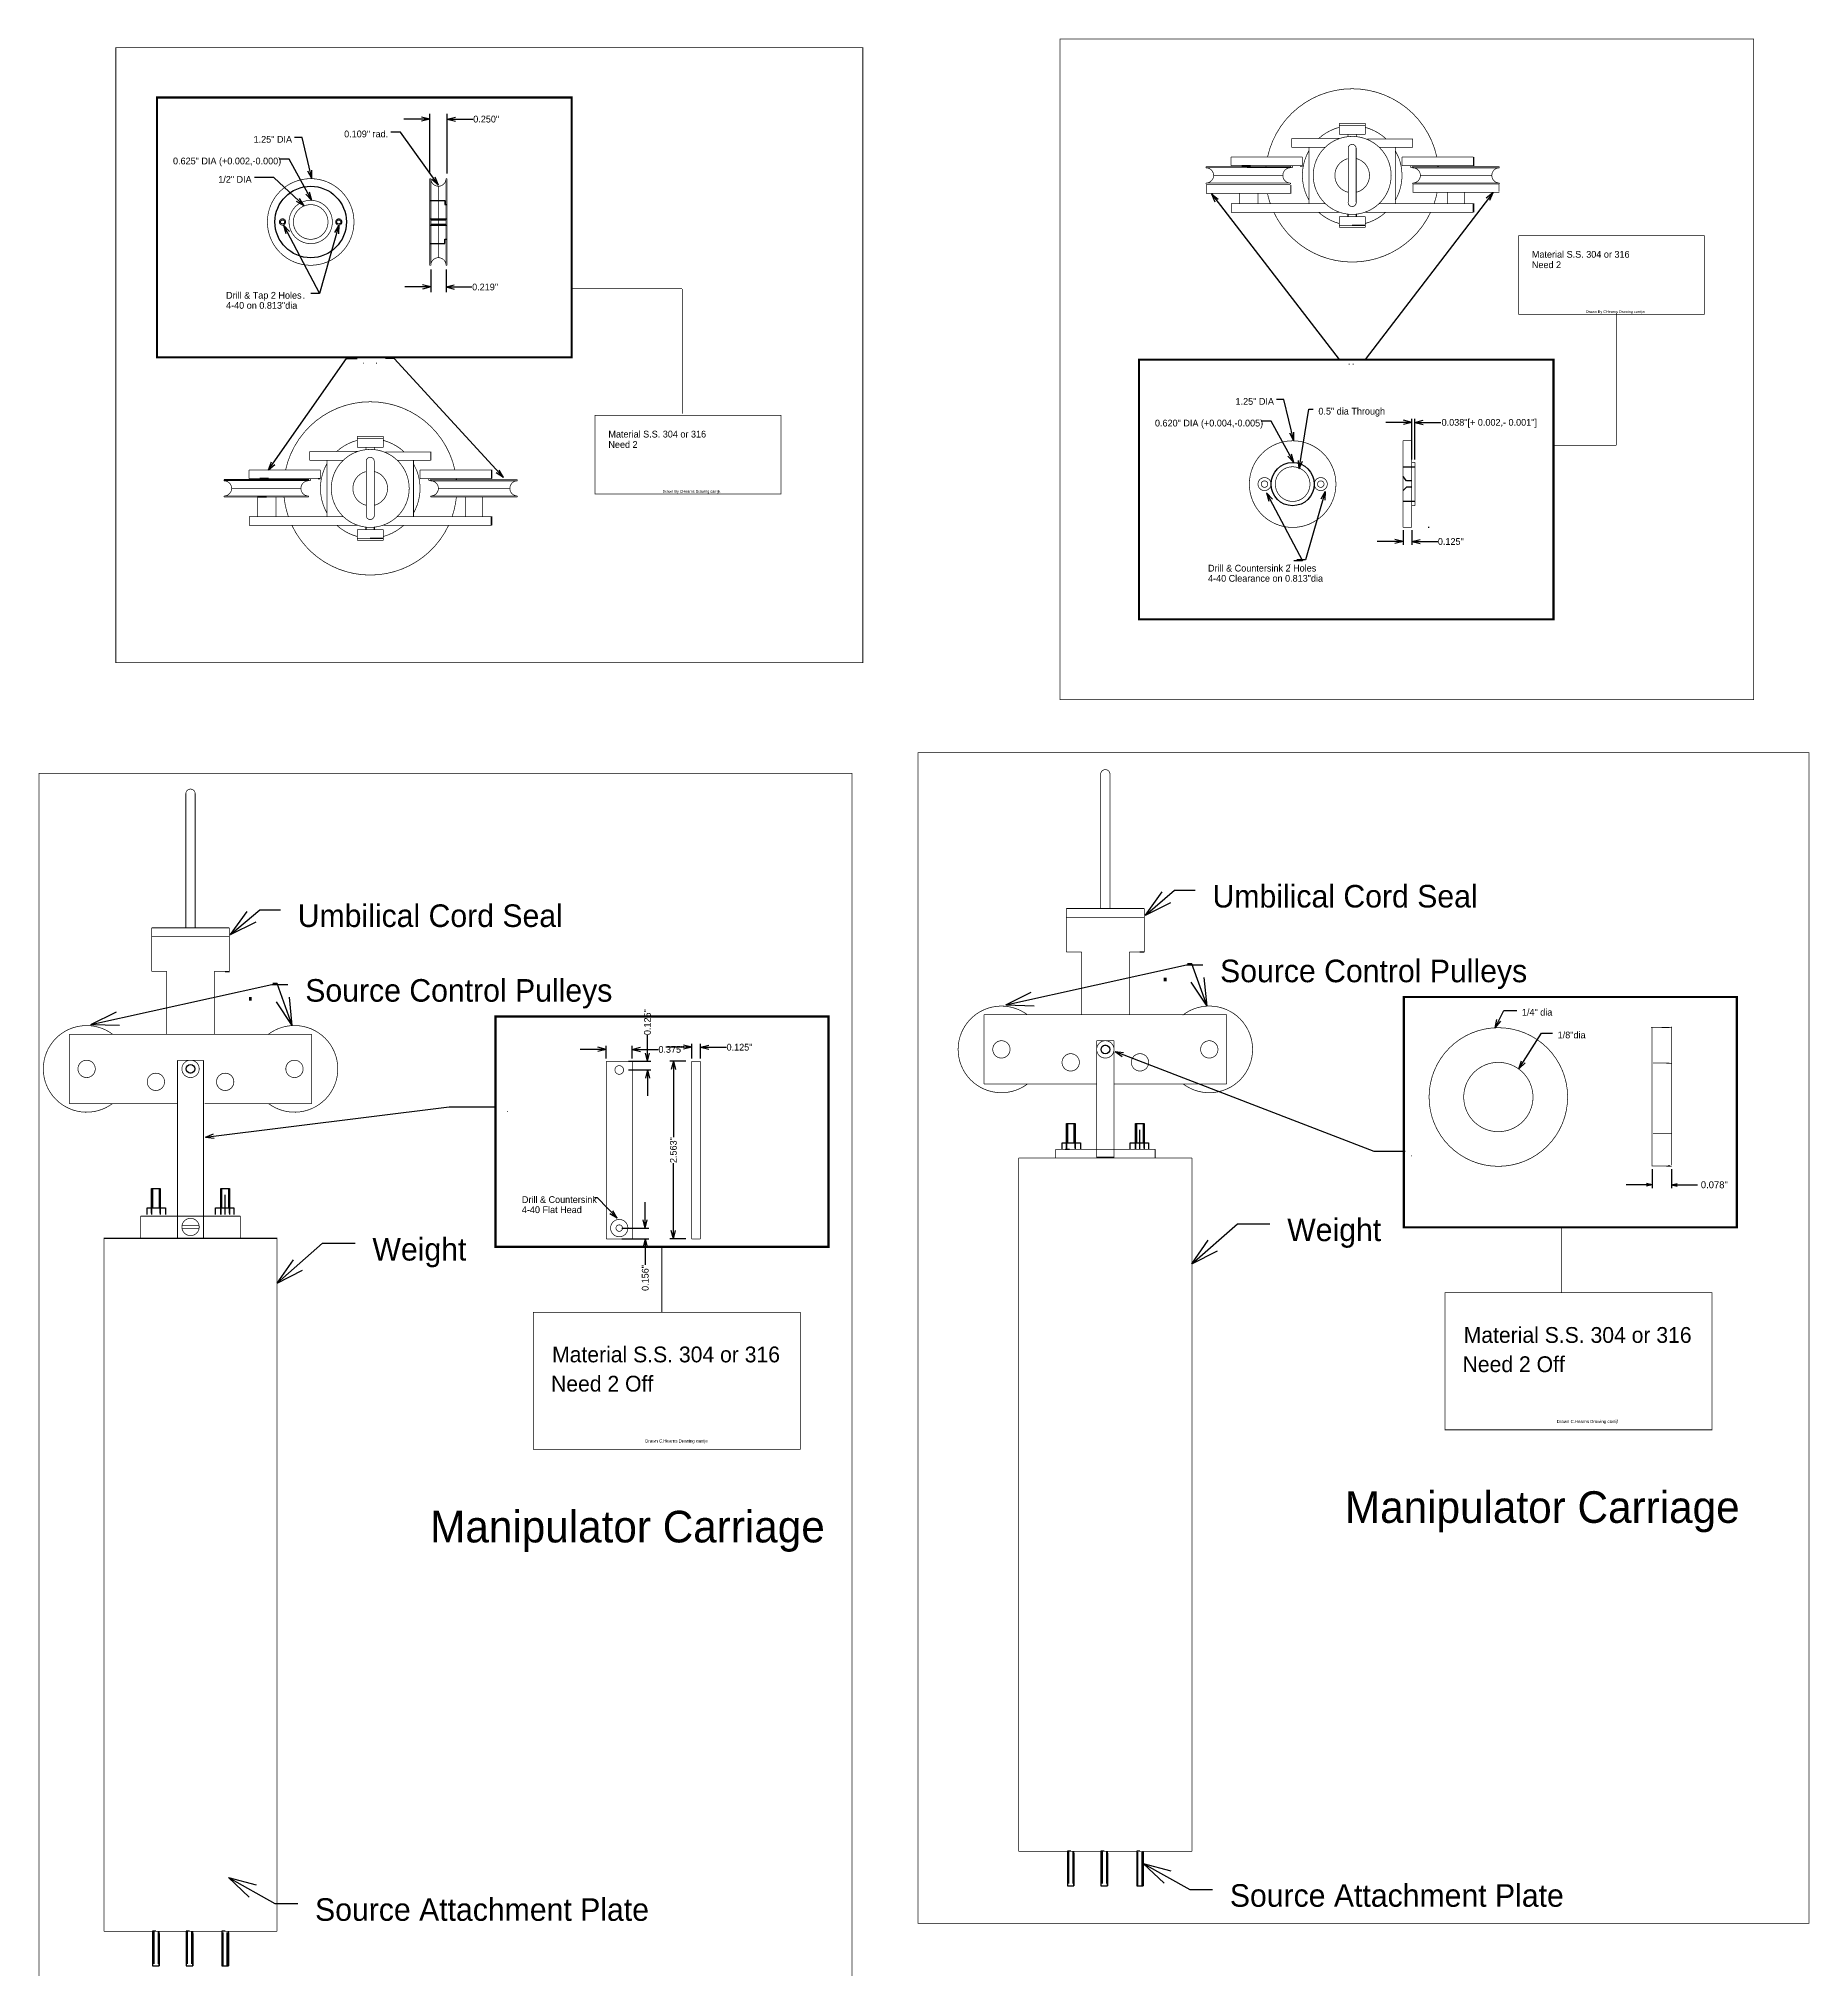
# Model space of a CAD drawing. Extents: x 6.1 to 72.1, y 39.6 to 86.4.
# Drawn here: x 6.15 to 31.71, y 58.13 to 85.99 of the extents above; entities that cross this region are included whole.
import ezdxf
from ezdxf.enums import TextEntityAlignment as Align

# ---------------------------------------------------------------- set-up
doc = ezdxf.new("R2010")
doc.units = 0
doc.linetypes.add('DOTS', pattern=[0])
doc.layers.add('LAYER01', color=7, linetype='CONTINUOUS')

# ---------------------------------------------------------------- blocks, each defined once
blk = doc.blocks.new('OPENARROW')
at = {"layer": 'LAYER01', "color": 0, "linetype": 'CONTINUOUS'}
for q in [(2, 0.5), (2, -0.5)]:
    blk.add_line((0, 0), q, dxfattribs=at)

msp = doc.modelspace()

# ---------------------------------------------------------------- linework, layer by layer
at = {"layer": 'LAYER01', "color": 0, "linetype": 'CONTINUOUS'}
for p, q in [((11.797, 84.828), (11.422, 84.828)), ((11.797, 84.044), (11.797, 84.903)), ((12.047, 84.044), (12.047, 84.903)), ((12.047, 84.828), (12.422, 84.828)), ((23.641, 84.156), (23.516, 84.156)), ((23.594, 84.141), (24.219, 84.141)), ((24.219, 84.141), (24.219, 84.126)), ((24.359, 84.156), (24.391, 84.156)), ((25.984, 84.141), (25.984, 84.125)), ((26.859, 84.281), (26.859, 84.156)), ((26.859, 83.609), (26.859, 83.484)), ((11.797, 83.297), (12.047, 83.297)), ((25.047, 83.453), (25.047, 83.422)), ((25.109, 83.297), (25.297, 83.297)), ((25.172, 83.422), (25.172, 83.453)), ((11.812, 82.659), (11.812, 82.331)), ((12.031, 82.659), (12.031, 82.331)), ((11.812, 82.406), (11.438, 82.406)), ((12.031, 82.406), (12.406, 82.406)), ((25.969, 80.453), (25.594, 80.453)), ((25.969, 79.915), (25.969, 80.503)), ((26.016, 79.915), (26.016, 80.503)), ((26.016, 80.453), (26.391, 80.453)), ((12.688, 79.766), (12.688, 79.641)), ((10.047, 79.625), (8.828, 79.625)), ((9.469, 79.641), (9.344, 79.641)), ((9.422, 79.625), (10.047, 79.625)), ((10.047, 79.625), (10.047, 79.61)), ((10.188, 79.641), (10.219, 79.641)), ((11.812, 79.625), (11.812, 79.609)), ((9.438, 79.375), (9.312, 79.375)), ((10.875, 78.938), (10.875, 78.906)), ((11, 78.906), (11, 78.938)), ((12.688, 79.094), (12.688, 78.969)), ((25.844, 78.897), (25.844, 78.684)), ((25.969, 78.897), (25.969, 78.684)), ((26.219, 78.938), (26.204, 78.938)), ((10.938, 78.781), (11.125, 78.781)), ((25.844, 78.734), (25.469, 78.734)), ((25.969, 78.734), (26.344, 78.734)), ((22.047, 72.812), (22.109, 72.812)), ((8.844, 72.531), (8.906, 72.531)), ((14.938, 71.234), (14.938, 71.609)), ((14.344, 71.406), (13.969, 71.406)), ((14.344, 71.274), (14.344, 71.456)), ((14.719, 71.274), (14.719, 71.456)), ((14.719, 71.406), (15.094, 71.406)), ((15.578, 71.438), (15.203, 71.438)), ((15.578, 71.274), (15.578, 71.487)), ((15.703, 71.274), (15.703, 71.487)), ((15.703, 71.438), (16.078, 71.438)), ((14.665, 71.234), (14.988, 71.234)), ((14.665, 71.109), (14.988, 71.109)), ((14.938, 71.109), (14.938, 70.734)), ((15.491, 71.234), (15.262, 71.234)), ((15.312, 71.234), (15.312, 70.142)), ((20.984, 70.338), (21.109, 70.338)), ((20.984, 69.979), (20.984, 70.338)), ((20.984, 70.057), (20.984, 70.338)), ((21, 70.338), (21, 70.057)), ((21.094, 70.338), (21.094, 70.057)), ((21.109, 69.979), (21.109, 70.338)), ((21.109, 70.338), (21.109, 70.057)), ((21.984, 69.963), (21.984, 70.338)), ((21.984, 69.979), (21.984, 70.338)), ((21.984, 70.338), (22.109, 70.338)), ((22, 70.057), (22, 70.338)), ((22.047, 69.963), (22.047, 70.245)), ((22.094, 70.338), (22.094, 70.057)), ((22.109, 69.979), (22.109, 70.338)), ((22.109, 70.338), (22.109, 69.963)), ((22.109, 70.338), (22.109, 69.963)), ((20.922, 69.963), (20.922, 70.057)), ((20.922, 69.963), (20.922, 70.057)), ((20.922, 70.057), (21.188, 70.057)), ((21.031, 69.963), (20.969, 69.963)), ((20.984, 70.057), (20.984, 69.963)), ((21.109, 70.057), (21.109, 69.963)), ((21.188, 70.057), (21.188, 69.963)), ((21.906, 69.963), (21.906, 70.057)), ((21.906, 69.963), (21.906, 70.057)), ((21.906, 70.057), (22.172, 70.057)), ((21.984, 70.057), (21.984, 69.963)), ((22.172, 70.057), (22.172, 69.963)), ((15.312, 68.672), (15.312, 69.764)), ((21.547, 69.844), (21.422, 69.844)), ((21.672, 69.844), (21.547, 69.844)), ((29.438, 69.679), (29.438, 69.403)), ((29.719, 69.679), (29.719, 69.403)), ((7.781, 69.042), (7.781, 69.401)), ((7.781, 69.12), (7.781, 69.401)), ((7.781, 69.401), (7.906, 69.401)), ((7.797, 69.401), (7.797, 69.12)), ((7.891, 69.401), (7.891, 69.12)), ((7.906, 69.042), (7.906, 69.401)), ((7.906, 69.401), (7.906, 69.12)), ((8.781, 69.042), (8.781, 69.401)), ((8.781, 69.026), (8.781, 69.401)), ((8.781, 69.401), (8.906, 69.401)), ((8.797, 69.12), (8.797, 69.401)), ((8.891, 69.401), (8.891, 69.12)), ((8.906, 69.401), (8.906, 69.026)), ((8.906, 69.401), (8.906, 69.026)), ((8.906, 69.042), (8.906, 69.401)), ((29.438, 69.453), (29.062, 69.453)), ((29.719, 69.453), (30.094, 69.453)), ((7.719, 69.026), (7.719, 69.12)), ((7.719, 69.026), (7.719, 69.12)), ((7.719, 69.12), (7.984, 69.12)), ((7.781, 69.12), (7.781, 69.026)), ((7.906, 69.12), (7.906, 69.026)), ((7.984, 69.12), (7.984, 69.026)), ((8.703, 69.026), (8.703, 69.12)), ((8.703, 69.026), (8.703, 69.12)), ((8.703, 69.12), (8.969, 69.12)), ((8.781, 69.12), (8.781, 69.026)), ((8.844, 69.026), (8.844, 69.307)), ((8.969, 69.12), (8.969, 69.026)), ((14.906, 68.828), (14.906, 69.203)), ((14.571, 68.828), (14.956, 68.828)), ((7.094, 68.682), (9.594, 68.682)), ((14.571, 68.672), (14.956, 68.672)), ((14.906, 68.672), (14.906, 68.297)), ((15.491, 68.672), (15.262, 68.672)), ((21.047, 59.838), (21, 59.838)), ((21, 59.838), (21, 59.338)), ((21.094, 59.338), (21.094, 59.838)), ((21.531, 59.838), (21.484, 59.838)), ((21.484, 59.838), (21.484, 59.338)), ((21.578, 59.338), (21.578, 59.838)), ((22.047, 59.838), (22, 59.838)), ((22, 59.838), (22, 59.338)), ((22.094, 59.338), (22.094, 59.838)), ((21, 59.338), (21.094, 59.338)), ((21.484, 59.338), (21.578, 59.338)), ((22, 59.338), (22.094, 59.338)), ((7.844, 58.682), (7.797, 58.682)), ((7.797, 58.682), (7.797, 58.182)), ((7.891, 58.182), (7.891, 58.682)), ((8.328, 58.682), (8.281, 58.682)), ((8.281, 58.682), (8.281, 58.182)), ((8.375, 58.182), (8.375, 58.682)), ((8.844, 58.682), (8.797, 58.682)), ((8.797, 58.682), (8.797, 58.182)), ((8.891, 58.182), (8.891, 58.682)), ((7.797, 58.182), (7.891, 58.182)), ((8.281, 58.182), (8.375, 58.182)), ((8.797, 58.182), (8.891, 58.182))]:
    msp.add_line(p, q, dxfattribs=at)
at = {"layer": 'LAYER01', "color": 0, "linetype": 'DOTS'}
for p, q in [((11.797, 83.656), (12.016, 83.656)), ((12.016, 83.656), (12.016, 83.594)), ((12.016, 83.594), (12.047, 83.594)), ((11.797, 83.391), (12.047, 83.391)), ((11.812, 83.375), (12.031, 83.375)), ((11.812, 83.312), (12.031, 83.312)), ((11.797, 83.031), (12.016, 83.031)), ((12.016, 83.031), (12.016, 83.094)), ((12.016, 83.094), (12.047, 83.094)), ((25.844, 79.812), (26.016, 79.812)), ((25.891, 79.609), (25.844, 79.672)), ((25.891, 79.516), (25.844, 79.469)), ((25.969, 79.609), (25.891, 79.609)), ((25.969, 79.516), (25.891, 79.516)), ((26.016, 79.312), (25.844, 79.312)), ((21.016, 59.838), (21.016, 59.37)), ((21.078, 59.838), (21.078, 59.37)), ((21.094, 59.37), (21.094, 59.838)), ((21.094, 59.807), (21.094, 59.338)), ((21.5, 59.838), (21.5, 59.37)), ((21.563, 59.838), (21.563, 59.37)), ((21.578, 59.37), (21.578, 59.838)), ((21.578, 59.807), (21.578, 59.338)), ((22, 59.823), (22, 59.354)), ((22.016, 59.338), (22.016, 59.823)), ((22.078, 59.338), (22.078, 59.823)), ((22.094, 59.823), (22.094, 59.338)), ((7.813, 58.682), (7.813, 58.213)), ((7.875, 58.682), (7.875, 58.213)), ((7.891, 58.213), (7.891, 58.682)), ((7.891, 58.651), (7.891, 58.182)), ((8.297, 58.682), (8.297, 58.213)), ((8.359, 58.682), (8.359, 58.213)), ((8.375, 58.213), (8.375, 58.682)), ((8.375, 58.651), (8.375, 58.182)), ((8.797, 58.667), (8.797, 58.198)), ((8.813, 58.182), (8.813, 58.667)), ((8.875, 58.182), (8.875, 58.667)), ((8.891, 58.667), (8.891, 58.182))]:
    msp.add_line(p, q, dxfattribs=at)
at = {"layer": 'LAYER01', "color": 0, "linetype": 'CONTINUOUS'}
for points, const_width in [([(7.266, 85.859), (18.047, 85.859), (18.047, 76.984), (7.266, 76.984)], 0.01), ([(20.891, 85.984), (30.906, 85.984), (30.906, 76.453), (20.891, 76.453)], 0.01), ([(7.86, 85.14), (13.843, 85.14), (13.843, 81.391), (7.86, 81.391)], 0.03), ([(27.511, 83.146), (30.192, 83.146), (30.192, 82.011), (27.511, 82.011)], 0.01), ([(22.032, 81.359), (28.015, 81.359), (28.015, 77.61), (22.032, 77.61)], 0.03), ([(14.182, 80.552), (16.864, 80.552), (16.864, 79.417), (14.182, 79.417)], 0.01), ([(18.844, 75.688), (31.703, 75.688), (31.703, 58.797), (18.844, 58.797)], 0.01), ([(6.156, 75.391), (17.891, 75.391), (17.891, 57.297), (6.156, 57.297)], 0.01), ([(25.854, 72.161), (30.661, 72.161), (30.661, 68.839), (25.854, 68.839)], 0.031), ([(12.745, 71.88), (17.552, 71.88), (17.552, 68.558), (12.745, 68.558)], 0.031), ([(26.448, 67.896), (30.302, 67.896), (30.302, 65.917), (26.448, 65.917)], 0.01), ([(13.292, 67.614), (17.146, 67.614), (17.146, 65.636), (13.292, 65.636)], 0.01)]:
    msp.add_lwpolyline(points, close=True, dxfattribs=dict(at, const_width=const_width))
at = {"layer": 'LAYER01', "color": 0, "linetype": 'CONTINUOUS', "const_width": 0.01}
for points in [[(26.331, 84.282, 0.805527), (23.888, 84.282, 0.805527)], [(24.92, 84.709, 0.119659), (24.623, 84.545, 0.119659)], [(25.594, 84.547, 0.118811), (25.298, 84.709, 0.118811)], [(25.672, 84.016, 1), (24.547, 84.016, 1), (25.672, 84.016, 1)], [(25.167, 84.406, 1), (25.052, 84.406, 1)], [(23, 83.906, 1), (23, 84.125, 1)], [(23.867, 84.157, 0.003442), (23.866, 84.14, 0.003442)], [(23.867, 84.157, 0.00344), (23.866, 84.14, 0.00344)], [(24.219, 84.126, 1), (24.219, 83.905, 1)], [(24.25, 84.141, 1), (24.219, 84.141, 1), (24.25, 84.141, 1)], [(24.484, 84.37, 0.265174), (24.486, 83.658, 0.265174)], [(25.045, 84.257, 0.774508), (25.049, 83.773, 0.774508)], [(25.17, 83.773, 0.774508), (25.174, 84.257, 0.774508)], [(25.732, 83.657, 0.228435), (25.778, 84.28, 0.228435)], [(25.984, 84.141, 1), (25.953, 84.141, 1), (25.984, 84.141, 1)], [(25.984, 83.906, 1), (25.984, 84.125, 1)], [(26.353, 84.142, 0.003129), (26.351, 84.157, 0.003129)], [(27.234, 84.125, 1), (27.234, 83.906, 1)], [(10.703, 83.344, 1), (9.453, 83.344, 1), (10.703, 83.344, 1)], [(11.812, 83.969, 1), (12.031, 83.969, 1)], [(10.391, 83.344, 1), (9.766, 83.344, 1), (10.391, 83.344, 1)], [(10.328, 83.344, 1), (9.828, 83.344, 1), (10.328, 83.344, 1)], [(23.888, 83.749, 0.028766), (23.927, 83.611, 0.028766)], [(25.051, 83.625, 1.130655), (25.166, 83.639, 1.130655)], [(26.292, 83.611, 0.031836), (26.334, 83.764, 0.031836)], [(9.719, 83.344, 1), (9.625, 83.344, 1), (9.719, 83.344, 1)], [(10.531, 83.344, 1), (10.438, 83.344, 1), (10.531, 83.344, 1)], [(23.979, 83.482, 0.633668), (26.24, 83.482, 0.633668)], [(24.626, 83.483, 0.118714), (24.922, 83.322, 0.118714)], [(25.297, 83.322, 0.119185), (25.594, 83.485, 0.119185)], [(12.031, 82.719, 1), (11.812, 82.719, 1)], [(12.159, 79.766, 0.805527), (9.716, 79.766, 0.805527)], [(11.5, 79.5, 1), (10.375, 79.5, 1), (11.5, 79.5, 1)], [(10.748, 80.193, 0.119659), (10.451, 80.03, 0.119659)], [(10.995, 79.891, 1), (10.88, 79.891, 1)], [(11.422, 80.031, 0.118811), (11.127, 80.193, 0.118811)], [(24.875, 79.562, 1), (23.625, 79.562, 1), (24.875, 79.562, 1)], [(10.312, 79.855, 0.265174), (10.314, 79.143, 0.265174)], [(10.873, 79.742, 0.774508), (10.877, 79.257, 0.774508)], [(10.998, 79.257, 0.774508), (11.002, 79.742, 0.774508)], [(11.561, 79.142, 0.228435), (11.606, 79.764, 0.228435)], [(24.5, 79.562, 1), (24, 79.562, 1), (24.5, 79.562, 1)], [(8.828, 79.391, 1), (8.828, 79.609, 1)], [(9.695, 79.641, 0.00344), (9.694, 79.624, 0.00344)], [(9.696, 79.641, 0.003442), (9.694, 79.624, 0.003442)], [(10.047, 79.61, 1), (10.047, 79.39, 1)], [(10.078, 79.625, 1), (10.047, 79.625, 1), (10.078, 79.625, 1)], [(11.812, 79.625, 1), (11.781, 79.625, 1), (11.812, 79.625, 1)], [(11.812, 79.391, 1), (11.812, 79.609, 1)], [(13.062, 79.609, 1), (13.062, 79.391, 1)], [(23.938, 79.562, 1), (23.75, 79.562, 1), (23.938, 79.562, 1)], [(23.891, 79.562, 1), (23.797, 79.562, 1), (23.891, 79.562, 1)], [(24.75, 79.562, 1), (24.562, 79.562, 1), (24.75, 79.562, 1)], [(24.703, 79.562, 1), (24.609, 79.562, 1), (24.703, 79.562, 1)], [(9.694, 79.374, 0.057238), (9.755, 79.095, 0.057238)], [(10.879, 79.109, 1.130655), (10.994, 79.124, 1.130655)], [(12.12, 79.095, 0.057552), (12.181, 79.376, 0.057552)], [(9.807, 78.966, 0.633668), (12.068, 78.966, 0.633668)], [(10.454, 78.968, 0.118714), (10.75, 78.806, 0.118714)], [(11.126, 78.806, 0.119185), (11.422, 78.969, 0.119185)], [(21.614, 75.375, 1), (21.479, 75.375, 1)], [(8.411, 75.094, 1), (8.276, 75.094, 1)], [(20.422, 71.906, 2), (20.422, 70.906, 2)], [(22.672, 70.906, 2.024873), (22.662, 71.899, 2.024873)], [(7.219, 71.625, 2), (7.219, 70.625, 2)], [(9.469, 70.625, 2.024873), (9.459, 71.618, 2.024873)], [(28.219, 70.719, 1), (26.219, 70.719, 1), (28.219, 70.719, 1)], [(20.172, 71.406, 1), (19.922, 71.406, 1), (20.172, 71.406, 1)], [(21.172, 71.219, 1), (20.922, 71.219, 1), (21.172, 71.219, 1)], [(21.672, 71.406, 1), (21.422, 71.406, 1), (21.672, 71.406, 1)], [(21.609, 71.406, 1), (21.484, 71.406, 1), (21.609, 71.406, 1)], [(22.172, 71.219, 1), (21.922, 71.219, 1), (22.172, 71.219, 1)], [(23.172, 71.406, 1), (22.922, 71.406, 1), (23.172, 71.406, 1)], [(6.969, 71.125, 1), (6.719, 71.125, 1), (6.969, 71.125, 1)], [(7.969, 70.938, 1), (7.719, 70.938, 1), (7.969, 70.938, 1)], [(8.469, 71.125, 1), (8.219, 71.125, 1), (8.469, 71.125, 1)], [(8.406, 71.125, 1), (8.281, 71.125, 1), (8.406, 71.125, 1)], [(8.969, 70.938, 1), (8.719, 70.938, 1), (8.969, 70.938, 1)], [(9.969, 71.125, 1), (9.719, 71.125, 1), (9.969, 71.125, 1)], [(14.594, 71.109, 1), (14.469, 71.109, 1), (14.594, 71.109, 1)], [(27.719, 70.719, 1), (26.719, 70.719, 1), (27.719, 70.719, 1)], [(8.469, 68.844, 1), (8.219, 68.844, 1), (8.469, 68.844, 1)], [(14.656, 68.828, 1), (14.406, 68.828, 1), (14.656, 68.828, 1)], [(14.578, 68.828, 1), (14.484, 68.828, 1), (14.578, 68.828, 1)]]:
    msp.add_lwpolyline(points, format="xyb", dxfattribs=at)
for points in [[(24.922, 84.734), (24.922, 84.766)], [(24.922, 84.766), (25.297, 84.766)], [(24.922, 84.734), (24.922, 84.609)], [(25.297, 84.734), (24.922, 84.734)], [(25.297, 84.766), (25.297, 84.734)], [(25.297, 84.609), (25.297, 84.734)], [(24.234, 84.552), (24.922, 84.552)], [(24.234, 84.422), (24.234, 84.547)], [(24.484, 84.422), (24.234, 84.422)], [(24.469, 84.422), (24.719, 84.422)], [(24.484, 83.609), (24.484, 84.422)], [(24.922, 84.609), (25.297, 84.609)], [(25.047, 84.578), (25.047, 84.609)], [(25.052, 84.406), (25.052, 83.625)], [(25.109, 84.609), (25.297, 84.609)], [(25.167, 84.406), (25.167, 83.625)], [(25.172, 84.578), (25.172, 84.609)], [(25.984, 84.542), (25.328, 84.542)], [(25.5, 84.422), (25.984, 84.422)], [(25.734, 84.422), (25.734, 83.609)], [(25.984, 84.422), (25.984, 84.547)], [(23, 84.141), (23, 84.125)], [(24.219, 84.141), (23, 84.141)], [(24.219, 84.141), (23, 84.141)], [(24.219, 84.126), (23, 84.126)], [(23.359, 84.281), (23.359, 84.156)], [(23.5, 84.281), (23.359, 84.281)], [(23.594, 84.156), (23.359, 84.156)], [(23.609, 84.156), (23.469, 84.156)], [(24.391, 84.281), (23.5, 84.281)], [(23.5, 84.156), (24.359, 84.156)], [(23.594, 84.141), (24.219, 84.141)], [(24.25, 84.156), (24.391, 84.156)], [(24.391, 84.156), (24.391, 84.281)], [(25.778, 84.28), (25.735, 84.366)], [(25.828, 84.156), (25.828, 84.281)], [(26.719, 84.281), (25.828, 84.281)], [(25.828, 84.156), (26.719, 84.156)], [(26.016, 84.141), (25.984, 84.141)], [(25.984, 84.125), (27.234, 84.125)], [(27.234, 84.141), (26.016, 84.141)], [(26.609, 84.156), (26.859, 84.156)], [(26.719, 84.281), (26.859, 84.281)], [(26.859, 84.156), (26.859, 84.281)], [(27.234, 84.141), (27.234, 84.126)], [(11.812, 83.969), (11.797, 83.969)], [(11.797, 83.969), (11.797, 82.719)], [(11.812, 83.969), (11.812, 82.734)], [(11.922, 82.828), (11.922, 83.859)], [(12.047, 83.969), (12.031, 83.969)], [(12.047, 83.938), (12.047, 83.969)], [(23, 83.891), (23, 83.906)], [(24.219, 83.905), (23, 83.905)], [(24.219, 83.886), (23, 83.886)], [(23.005, 83.875), (23.005, 83.75)], [(23.109, 84.016), (23.609, 84.016)], [(24.108, 84.016), (23.109, 84.016)], [(24.219, 83.905), (24.219, 83.891)], [(24.224, 83.875), (24.224, 83.75)], [(25.984, 83.906), (25.984, 83.891)], [(25.984, 83.906), (27.219, 83.906)], [(25.984, 83.891), (27.234, 83.891)], [(25.989, 83.891), (25.989, 83.766)], [(27.125, 84.016), (26.094, 84.016)], [(27.229, 83.781), (27.229, 83.891)], [(27.234, 83.905), (27.234, 83.891)], [(23, 83.755), (24.219, 83.755)], [(23.719, 83.609), (23.359, 83.609)], [(24.719, 83.609), (23.359, 83.609)], [(23.364, 83.609), (23.364, 83.484)], [(23.484, 83.75), (23.484, 83.641)], [(23.484, 83.672), (23.484, 83.609)], [(23.75, 83.75), (23.75, 83.641)], [(23.75, 83.672), (23.75, 83.609)], [(25.5, 83.609), (26.594, 83.609)], [(25.984, 83.771), (27.234, 83.771)], [(26.484, 83.766), (26.484, 83.641)], [(26.484, 83.766), (26.484, 83.609)], [(26.578, 83.609), (26.859, 83.609)], [(26.734, 83.766), (26.734, 83.641)], [(26.734, 83.75), (26.734, 83.609)], [(26.854, 83.484), (26.854, 83.609)], [(23.688, 83.484), (23.359, 83.484)], [(23.844, 83.484), (23.625, 83.484)], [(23.844, 83.484), (24.922, 83.484)], [(24.922, 83.422), (24.922, 83.297)], [(25.297, 83.422), (24.922, 83.422)], [(24.922, 83.297), (24.922, 83.266)], [(24.922, 83.297), (25.297, 83.297)], [(25.297, 83.484), (26.641, 83.484)], [(25.297, 83.297), (25.297, 83.422)], [(25.297, 83.266), (25.297, 83.297)], [(26.562, 83.484), (26.859, 83.484)], [(24.922, 83.266), (25.297, 83.266)], [(11.811, 82.719), (11.797, 82.719)], [(12.047, 82.719), (12.032, 82.719)], [(13.859, 82.38), (15.438, 82.38)], [(15.443, 82.375), (15.443, 80.578)], [(28.927, 82.031), (28.927, 80.125)], [(10.75, 80.25), (11.125, 80.25)], [(10.75, 80.219), (10.75, 80.25)], [(11.125, 80.25), (11.125, 80.219)], [(10.062, 80.036), (10.75, 80.036)], [(10.062, 79.906), (10.062, 80.031)], [(11.125, 80.219), (10.75, 80.219)], [(10.75, 80.219), (10.75, 80.094)], [(10.75, 80.094), (11.125, 80.094)], [(10.875, 80.062), (10.875, 80.094)], [(10.938, 80.094), (11.125, 80.094)], [(11, 80.062), (11, 80.094)], [(11.125, 80.094), (11.125, 80.219)], [(11.812, 80.026), (11.156, 80.026)], [(11.812, 79.906), (11.812, 80.031)], [(25.969, 80.188), (25.844, 80.188)], [(25.844, 80.188), (25.844, 78.938)], [(25.969, 80.188), (25.969, 78.938)], [(28.922, 80.12), (28, 80.12)], [(9.328, 79.766), (9.188, 79.766)], [(9.188, 79.766), (9.188, 79.641)], [(10.219, 79.766), (9.328, 79.766)], [(10.312, 79.906), (10.062, 79.906)], [(10.219, 79.641), (10.219, 79.766)], [(10.297, 79.906), (10.547, 79.906)], [(10.312, 79.094), (10.312, 79.906)], [(10.88, 79.891), (10.88, 79.109)], [(10.995, 79.891), (10.995, 79.109)], [(11.328, 79.906), (11.812, 79.906)], [(11.562, 79.906), (11.562, 79.094)], [(11.606, 79.764), (11.563, 79.851)], [(12.547, 79.766), (11.656, 79.766)], [(11.656, 79.641), (11.656, 79.766)], [(12.547, 79.766), (12.688, 79.766)], [(12.688, 79.641), (12.688, 79.766)], [(26.016, 79.875), (25.969, 79.875)], [(26.016, 79.25), (26.016, 79.875)], [(10.047, 79.625), (8.828, 79.625)], [(8.828, 79.625), (8.828, 79.609)], [(10.047, 79.61), (8.828, 79.61)], [(8.828, 79.375), (8.828, 79.391)], [(10.047, 79.39), (8.828, 79.39)], [(9.936, 79.5), (8.938, 79.5)], [(8.938, 79.5), (9.438, 79.5)], [(9.422, 79.641), (9.188, 79.641)], [(9.438, 79.641), (9.297, 79.641)], [(9.328, 79.641), (10.188, 79.641)], [(9.422, 79.625), (10.047, 79.625)], [(10.047, 79.39), (10.047, 79.375)], [(10.078, 79.641), (10.219, 79.641)], [(11.656, 79.641), (12.547, 79.641)], [(11.844, 79.625), (11.812, 79.625)], [(11.812, 79.609), (13.062, 79.609)], [(11.812, 79.391), (13.047, 79.391)], [(11.812, 79.391), (11.812, 79.375)], [(13.062, 79.625), (11.844, 79.625)], [(12.953, 79.5), (11.922, 79.5)], [(12.438, 79.641), (12.688, 79.641)], [(13.062, 79.625), (13.062, 79.61)], [(13.062, 79.39), (13.062, 79.375)], [(8.828, 79.375), (10.047, 79.375)], [(9.312, 79.375), (9.312, 79.125)], [(9.312, 79.156), (9.312, 79.094)], [(9.578, 79.375), (9.578, 79.125)], [(9.578, 79.156), (9.578, 79.094)], [(11.812, 79.375), (13.062, 79.375)], [(12.312, 79.375), (12.312, 79.125)], [(12.312, 79.25), (12.312, 79.094)], [(12.562, 79.375), (12.562, 79.125)], [(12.562, 79.234), (12.562, 79.094)], [(25.969, 79.25), (26.016, 79.25)], [(10.547, 79.094), (9.188, 79.094)], [(9.547, 79.094), (9.188, 79.094)], [(9.516, 78.969), (9.188, 78.969)], [(9.193, 79.094), (9.193, 78.969)], [(9.672, 78.969), (9.453, 78.969)], [(9.672, 78.969), (10.75, 78.969)], [(11.125, 78.906), (10.75, 78.906)], [(10.75, 78.906), (10.75, 78.781)], [(11.125, 78.969), (12.469, 78.969)], [(11.125, 78.781), (11.125, 78.906)], [(11.328, 79.094), (12.422, 79.094)], [(12.391, 78.969), (12.688, 78.969)], [(12.406, 79.094), (12.688, 79.094)], [(12.682, 78.969), (12.682, 79.094)], [(25.844, 78.938), (25.969, 78.938)], [(10.75, 78.781), (11.125, 78.781)], [(10.75, 78.781), (10.75, 78.75)], [(10.75, 78.75), (11.125, 78.75)], [(11.125, 78.75), (11.125, 78.781)], [(21.479, 73.438), (21.479, 75.375)], [(21.614, 75.375), (21.614, 73.438)], [(8.276, 73.156), (8.276, 75.094)], [(8.411, 75.094), (8.411, 73.156)], [(20.984, 73.442), (21.484, 73.442)], [(20.984, 73.442), (22.109, 73.442)], [(20.984, 73.438), (20.984, 73.312)], [(22.109, 73.438), (20.984, 73.438)], [(20.984, 72.812), (20.984, 73.312)], [(20.984, 73.312), (22.109, 73.312)], [(22.109, 73.312), (22.109, 73.438)], [(22.109, 72.812), (22.109, 73.312)], [(7.781, 73.161), (8.906, 73.161)], [(7.781, 73.161), (8.281, 73.161)], [(8.906, 73.156), (7.781, 73.156)], [(7.781, 73.156), (7.781, 73.031)], [(7.781, 73.031), (8.906, 73.031)], [(7.781, 72.531), (7.781, 73.031)], [(8.906, 73.031), (8.906, 73.156)], [(8.906, 72.531), (8.906, 73.031)], [(20.984, 72.812), (21.203, 72.812)], [(21.203, 72.812), (21.203, 71.906)], [(21.891, 72.812), (21.891, 71.906)], [(21.891, 72.812), (22.109, 72.812)], [(7.781, 72.531), (8, 72.531)], [(8, 72.531), (8, 71.625)], [(8.688, 72.531), (8.906, 72.531)], [(8.688, 72.531), (8.688, 71.625)], [(19.797, 71.906), (23.297, 71.906)], [(19.797, 71.906), (19.797, 70.906)], [(23.297, 71.906), (23.297, 70.906)], [(6.594, 71.625), (6.594, 70.625)], [(6.594, 71.625), (10.094, 71.625)], [(10.094, 71.625), (10.094, 70.625)], [(29.422, 71.724), (29.688, 71.724)], [(29.438, 71.719), (29.438, 69.719)], [(29.578, 71.719), (29.719, 71.719)], [(29.719, 69.734), (29.719, 71.734)], [(21.422, 71.531), (21.672, 71.531)], [(21.422, 71.406), (21.422, 71.531)], [(21.422, 69.844), (21.422, 71.406)], [(21.672, 71.531), (21.672, 69.844)], [(8.156, 68.688), (8.156, 71.25)], [(8.156, 71.25), (8.531, 71.25)], [(8.531, 71.25), (8.531, 68.688)], [(14.719, 71.234), (14.344, 71.234)], [(14.344, 71.234), (14.344, 68.672)], [(14.719, 71.234), (14.719, 68.672)], [(15.578, 71.234), (15.578, 68.672)], [(15.578, 71.234), (15.703, 71.234)], [(15.703, 71.234), (15.703, 68.672)], [(29.453, 71.208), (29.688, 71.208)], [(29.641, 71.203), (29.719, 71.203)], [(21.422, 70.906), (19.797, 70.906)], [(23.297, 70.906), (21.672, 70.906)], [(8.156, 70.625), (6.594, 70.625)], [(10.094, 70.625), (8.547, 70.625)], [(20.828, 69.963), (20.828, 69.838)], [(21.547, 69.963), (20.828, 69.963)], [(22.172, 69.963), (20.922, 69.963)], [(21.547, 69.963), (22.266, 69.963)], [(22.266, 69.963), (22.266, 69.838)], [(29.453, 70.192), (29.688, 70.192)], [(29.641, 70.188), (29.719, 70.188)], [(20.297, 69.838), (22.797, 69.838)], [(20.297, 69.838), (20.297, 64.463)], [(20.297, 59.838), (20.297, 69.776)], [(22.797, 69.838), (22.797, 64.885)], [(22.797, 69.838), (22.797, 59.838)], [(29.438, 69.724), (29.688, 69.724)], [(29.641, 69.719), (29.719, 69.719)], [(29.672, 69.734), (29.703, 69.734)], [(7.625, 69), (7.625, 68.688)], [(9.062, 69), (7.625, 69)], [(8.219, 68.864), (8.453, 68.864)], [(8.469, 68.823), (8.219, 68.823)], [(8.438, 68.864), (8.469, 68.864)], [(9.062, 68.688), (9.062, 69)], [(28.13, 68.844), (28.13, 67.891)], [(7.094, 68.682), (7.094, 63.307)], [(7.094, 58.682), (7.094, 68.62)], [(9.594, 68.682), (9.594, 58.682)], [(9.594, 68.682), (9.594, 63.728)], [(14.344, 68.672), (14.719, 68.672)], [(15.146, 68.562), (15.146, 67.609)], [(15.578, 68.672), (15.703, 68.672)], [(22.797, 59.838), (20.297, 59.838)], [(9.594, 58.682), (7.094, 58.682)]]:
    msp.add_lwpolyline(points, dxfattribs=at)
at = {"layer": 'LAYER01', "color": 0, "linetype": 'CONTINUOUS'}
for points in [[(10.094, 83.969), (9.953, 84.562), (9.844, 84.562)], [(11.922, 83.875), (11.375, 84.641), (11.234, 84.641)], [(10.094, 83.656), (9.766, 84.25), (9.625, 84.25)], [(9.984, 83.578), (9.547, 83.984), (9.266, 83.984)], [(23.078, 83.75), (24.922, 81.359), (25.031, 81.359)], [(27.141, 83.766), (25.297, 81.359), (25.172, 81.359)], [(9.688, 83.297), (10.203, 82.312), (10.078, 82.312)], [(10.484, 83.297), (10.203, 82.312), (10.078, 82.312)], [(9.469, 79.766), (10.594, 81.375), (10.75, 81.375)], [(12.859, 79.656), (11.281, 81.375), (11.156, 81.375)], [(24.266, 80.188), (24.125, 80.781), (24.016, 80.781)], [(24.266, 79.875), (23.938, 80.469), (23.797, 80.469)], [(23.875, 79.438), (24.391, 78.453), (24.266, 78.453)], [(24.719, 79.453), (24.438, 78.469), (24.312, 78.469)], [(22.125, 73.344), (22.547, 73.703), (22.844, 73.703)], [(8.922, 73.062), (9.344, 73.422), (9.641, 73.422)], [(20.109, 72.047), (22.719, 72.625), (22.953, 72.625)], [(23.016, 72.031), (22.797, 72.641), (22.734, 72.641)], [(6.906, 71.766), (9.516, 72.344), (9.75, 72.344)], [(9.812, 71.75), (9.594, 72.359), (9.531, 72.359)], [(8.562, 70.141), (12.078, 70.578), (12.734, 70.578)], [(14.5, 68.969), (14.219, 69.266), (14.172, 69.266)], [(22.797, 68.312), (23.453, 68.891), (23.922, 68.891)], [(9.594, 68.031), (10.25, 68.609), (10.719, 68.609)], [(22.094, 59.661), (22.766, 59.286), (23.094, 59.286)], [(8.891, 59.458), (9.563, 59.083), (9.891, 59.083)]]:
    msp.add_lwpolyline(points, dxfattribs=at)
at = {"layer": 'LAYER01', "color": 0, "linetype": 'DOTS', "const_width": 0.01}
for points in [[(12.031, 83.969), (12.031, 82.719)], [(12.047, 82.719), (12.047, 83.938)]]:
    msp.add_lwpolyline(points, dxfattribs=at)
at = {"layer": 'LAYER01', "color": 0, "linetype": 'DOTS'}
for points in [[(24.344, 79.781), (24.484, 80.641), (24.547, 80.641)], [(27.172, 71.719), (27.297, 71.969), (27.484, 71.969)], [(27.516, 71.125), (27.844, 71.641), (28, 71.641)], [(21.688, 71.375), (25.422, 69.938), (25.875, 69.938)]]:
    msp.add_lwpolyline(points, dxfattribs=at)
for centre, radius in [((10.078, 83.344), 0.516), ((9.672, 83.344), 0.0312), ((10.484, 83.344), 0.0312), ((24.25, 79.562), 0.312)]:
    msp.add_circle(centre, radius, dxfattribs=at)
at = {"layer": 'LAYER01', "color": 0, "linetype": 'CONTINUOUS'}
for centre in [(21.547, 71.406), (21.547, 71.406), (8.344, 71.125), (8.344, 71.125)]:
    msp.add_circle(centre, 0.0625, dxfattribs=at)
for centre, start, end in [((25.109, 84.016), 5.7106, 6.4188), ((10.938, 79.501), 5.7535, 6.4706), ((10.938, 79.5), 5.7106, 6.4188)]:
    msp.add_arc(centre, 1.25, start, end, dxfattribs=at)

# ---------------------------------------------------------------- block references
at = {"layer": 'LAYER01', "color": 0}
for p, xscale, yscale, rotation in [((11.797, 84.828), 0.06, 0.06, 180), ((10.094, 83.969), 0.06, 0.06, 103.32453126189), ((11.922, 83.875), 0.06, 0.06, 125.53767779197), ((9.984, 83.578), 0.06, 0.06, 137.12109639666), ((10.094, 83.656), 0.06, 0.06, 118.92642583525), ((23.078, 83.75), 0.06, 0.06, 307.6409123179799), ((27.141, 83.766), 0.06, 0.06, 232.53944513951), ((9.688, 83.297), 0.06, 0.06, 297.64597536374), ((10.484, 83.297), 0.06, 0.06, 254.05460409908), ((11.812, 82.406), 0.06, 0.06, 180), ((24.266, 80.188), 0.06, 0.06, 103.32453126189), ((25.969, 80.453), 0.06, 0.06, 180), ((24.266, 79.875), 0.06, 0.06, 118.92642583525), ((9.469, 79.766), 0.06, 0.06, 55.04533036949699), ((12.859, 79.656), 0.06, 0.06, 132.55758468934), ((24.344, 79.781), 0.06, 0.06, 80.70669140060299), ((23.875, 79.438), 0.06, 0.06, 297.64597536374), ((24.719, 79.453), 0.06, 0.06, 254.05460409908), ((25.844, 78.734), 0.06, 0.06, 180), ((22.125, 73.344), 0.2, 0.2, 40.426078740099), ((8.922, 73.062), 0.2, 0.2, 40.426078740099), ((23.016, 72.031), 0.2, 0.2, 109.74683660543), ((9.812, 71.75), 0.2, 0.2, 109.74683660543), ((20.109, 72.047), 0.2, 0.2, 12.492475577361), ((6.906, 71.766), 0.2, 0.2, 12.492475577361), ((27.172, 71.719), 0.06, 0.06, 63.434948822924), ((14.344, 71.406), 0.06, 0.06, 180), ((14.938, 71.234), 0.06, 0.06, 90), ((15.578, 71.438), 0.06, 0.06, 180), ((21.688, 71.375), 0.06, 0.06, 338.9464262389399), ((14.938, 71.109), 0.06, 0.06, 270), ((15.312, 71.234), 0.06, 0.06, 270), ((27.516, 71.125), 0.06, 0.06, 57.528807709152), ((8.562, 70.141), 0.06, 0.06, 7.0936729277871), ((29.438, 69.453), 0.04, 0.04, 180), ((14.5, 68.969), 0.06, 0.06, 133.45184230102), ((14.906, 68.828), 0.06, 0.06, 90), ((14.906, 68.672), 0.06, 0.06, 270), ((15.312, 68.672), 0.06, 0.06, 90), ((22.797, 68.312), 0.2, 0.2, 41.37851529588301), ((9.594, 68.031), 0.2, 0.2, 41.37851529588301), ((22.094, 59.661), 0.2, 0.2, 330.83238662042), ((8.891, 59.458), 0.2, 0.2, 330.83238662042)]:
    msp.add_blockref('OPENARROW', p, dxfattribs=dict(at, xscale=xscale, yscale=yscale, rotation=rotation))
for p, xscale, yscale in [((12.047, 84.828), 0.06, 0.06), ((12.031, 82.406), 0.06, 0.06), ((26.016, 80.453), 0.06, 0.06), ((25.969, 78.734), 0.06, 0.06), ((14.719, 71.406), 0.06, 0.06), ((15.703, 71.438), 0.06, 0.06), ((29.719, 69.453), 0.04, 0.04)]:
    msp.add_blockref('OPENARROW', p, dxfattribs=dict(at, xscale=xscale, yscale=yscale))

# ---------------------------------------------------------------- texts
for s, height, p in [('0.250"', 0.0977, (12.611, 84.828)), ('0.219"', 0.0977, (12.595, 82.406)), ('0.038"[+ 0.002,- 0.001"]', 0.09775, (27.088, 80.453)), ('0.125"', 0.0977, (26.533, 78.734)), ('0.375"', 0.0977, (15.283, 71.406)), ('0.125"', 0.0977, (16.267, 71.438))]:
    msp.add_text(s, height=height, dxfattribs=at).set_placement(p, align=Align.MIDDLE_CENTER)
for s, height, p in [('1.25" DIA', 0.0977, (9.254, 84.585)), ('0.109" rad.', 0.09775, (10.561, 84.663)), ('0.625" DIA (+0.002,-0.000)', 0.09775, (8.091, 84.273)), ('1/2" DIA', 0.0977, (8.744, 84.007)), ('Material S.S. 304 or 316', 0.09775, (27.703, 82.926)), ('Need 2', 0.0977, (27.703, 82.776)), ('4-40 on 0.813"dia', 0.09775, (8.857, 82.189)), ('Drill & Tap 2 Holes ', 0.09775, (8.857, 82.335)), ('.', 0.0977, (9.96, 82.335)), ('Drawn By CHearns Drawing carrijm', 0.0391, (28.484, 82.07)), ('.', 0.0977, (10.825, 81.398)), ('.', 0.0977, (11.01, 81.398)), ('.', 0.0977, (25.049, 81.382)), ('.', 0.0977, (25.106, 81.382)), ('1.25" DIA', 0.0977, (23.426, 80.804)), ('0.5" dia Through', 0.09775, (24.622, 80.663)), ('Material S.S. 304 or 316', 0.09775, (14.375, 80.332)), ('0.620" DIA (+0.004,-0.005)', 0.09775, (22.263, 80.491)), ('Need 2', 0.0977, (14.375, 80.182)), ('Drawn By CHearns Drawing carrijk', 0.0391, (15.156, 79.477)), ('Drill & Countersink 2 Holes ', 0.09775, (23.029, 78.398)), ('.', 0.0977, (24.194, 78.491)), ('4-40 Clearance on 0.813"dia', 0.09775, (23.029, 78.251)), ('Umbilical Cord Seal', 0.32583, (23.094, 73.779)), ('Umbilical Cord Seal', 0.32583, (9.891, 73.498)), ('Source Control Pulleys', 0.32583, (23.203, 72.701)), ('Source Control Pulleys', 0.32583, (10, 72.42)), ('.', 0.326, (22.349, 72.716)), ('.', 0.326, (9.146, 72.435)), ('1/4" dia', 0.0977, (27.559, 71.991)), ('1/8"dia', 0.0977, (28.075, 71.663)), ('.', 0.0977, (12.903, 70.601)), ('.', 0.0977, (25.95, 69.96)), ('4-40 Flat Head', 0.09775, (13.126, 69.142)), ('Drill & Countersink', 0.09775, (13.126, 69.288)), ('Weight', 0.3258, (24.172, 68.966)), ('Weight', 0.3258, (10.969, 68.685)), ('Material S.S. 304 or 316', 0.22808, (26.719, 67.4)), ('Material S.S. 304 or 316', 0.22808, (13.562, 67.119)), ('Need 2 Off', 0.2281, (26.703, 66.978)), ('Need 2 Off', 0.2281, (13.547, 66.697)), ('Drawn C.Hearns Drawing carrijf', 0.04562, (28.062, 66.061)), ('Drawn C.Hearns Drawing carrije', 0.04562, (14.906, 65.78)), ('Manipulator Carriage', 0.45616, (25.005, 65.031)), ('Manipulator Carriage', 0.45616, (11.802, 64.749)), ('Source Attachment Plate', 0.32583, (23.344, 59.362)), ('Source Attachment Plate', 0.32583, (10.141, 59.159))]:
    msp.add_text(s, height=height, dxfattribs=at).set_placement(p, align=Align.TOP_LEFT)
for s, p in [('0.125"', (14.938, 71.799)), ('2.563"', (15.312, 69.953)), ('0.156"', (14.906, 68.108))]:
    msp.add_text(s, height=0.0977, rotation=90, dxfattribs=at).set_placement(p, align=Align.MIDDLE_CENTER)
at = {"layer": 'LAYER01', "color": 0, "width": 1.02}
msp.add_text('0.078"', height=0.1, dxfattribs=at).set_placement((30.336, 69.453), align=Align.MIDDLE_CENTER)

doc.saveas('drawing.dxf')
